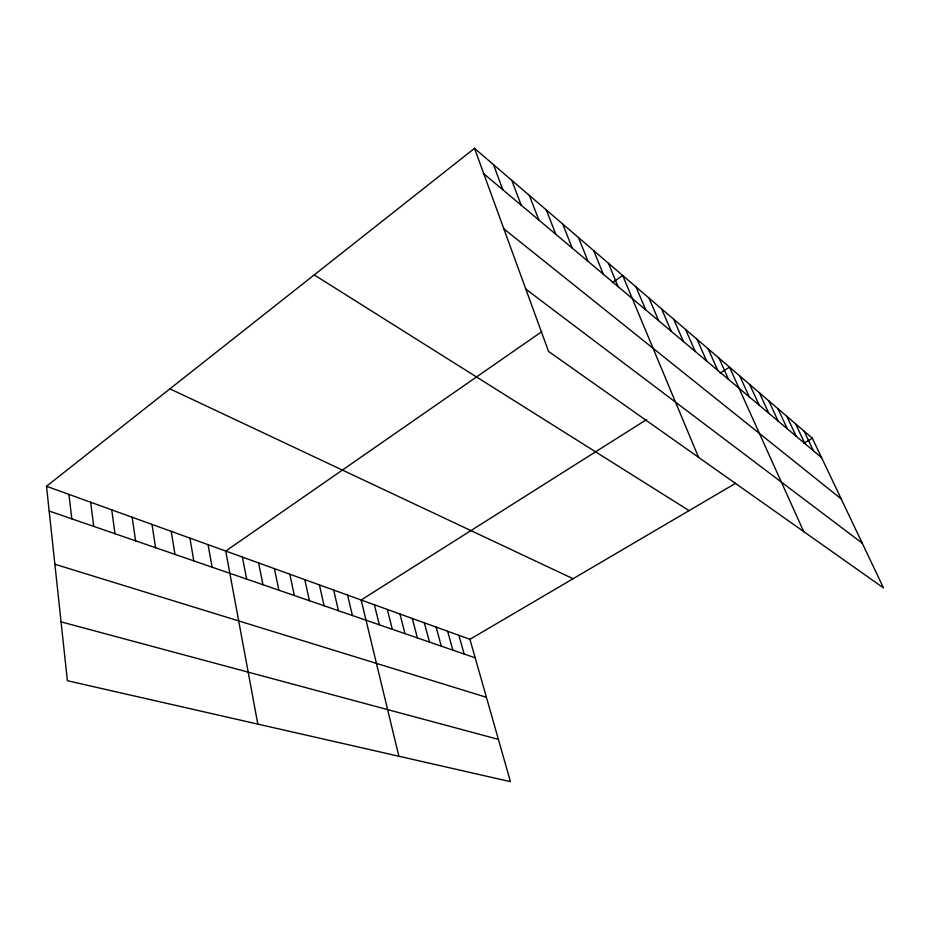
<?xml version="1.0" encoding="UTF-8"?>
<svg xmlns="http://www.w3.org/2000/svg" width="930" height="930" viewBox="0 0 930 930"><rect width="100%" height="100%" fill="white"/><g stroke="black" fill="none" stroke-linecap="round" stroke-linejoin="round"><path stroke-width="1.4" d="M46.5 486.285L469.917 639.305L510.43 781.653L67.379 680.725L46.5 486.285L474.509 148.347L812.355 438.228L883.5 587.911L548.549 351.435L474.509 148.347M541.702 331.708L225.734 551.06L257.819 724.11M612.289 282.708L622.693 275.489L698.558 457.339M646.583 419.581L361.154 599.99L398.865 756.241M720.122 373.104L729.527 367.164L803.694 531.565M469.917 639.305L735.56 483.321M803.811 443.25L812.355 438.228M61.066 621.868L498.387 739.362M54.87 564.243L486.425 697.291M49.162 511.035L475.195 657.847M169.911 388.845L573.089 578.716M314.212 274.908L689.06 510.617M525.822 289.102L862.226 543.155M503.839 228.815L841.185 498.887M483.774 173.759L821.55 457.583M804.078 431.125L813.32 450.666M795.603 423.848L804.88 443.564M786.896 416.384L796.208 436.286M777.968 408.712L787.315 428.811M768.796 400.853L778.178 421.139M759.38 392.762L768.796 413.257M749.696 384.462L759.159 405.143M739.757 375.929L749.243 396.819M719.018 358.131L728.55 379.44M708.195 348.855L717.762 370.361M697.058 339.299L706.637 361.026M685.584 329.452L695.187 351.401M673.762 319.316L683.387 341.484M661.59 308.865L671.216 331.254M649.024 298.088L658.661 320.711M636.062 286.963L645.699 309.818M608.452 263.271L618.078 286.603M593.712 250.623L603.326 274.211M578.472 237.545L588.062 261.388M562.685 224.002L572.241 248.101M546.328 209.971L555.849 234.314M529.368 195.416L538.842 220.026M511.767 180.315L521.184 205.193M493.493 164.633L502.839 189.778M458.897 635.318L464.151 654.046M447.632 631.249L452.852 650.151M436.124 627.087L441.297 646.164M424.336 622.833L429.474 642.095M412.292 618.473L417.384 637.934M399.947 614.021L405.003 633.667M387.322 609.452L392.321 629.296M374.395 604.779L379.335 624.821M347.588 595.095L352.412 615.532M333.684 590.062L338.439 610.719M319.42 584.912L324.105 605.79M304.808 579.634L309.411 600.722M289.811 574.217L294.333 595.525M274.42 568.649L278.849 590.19M258.621 562.941L262.957 584.714M242.405 557.082L246.636 579.088M208.088 544.678L212.098 567.184M189.929 538.121L193.8 560.883M171.236 531.367L174.98 554.396M151.997 524.404L155.577 547.712M132.165 517.243L135.594 540.83M111.74 509.861L114.995 533.727M90.663 502.247L93.732 526.403M68.936 494.388L71.808 518.847"/></g></svg>
